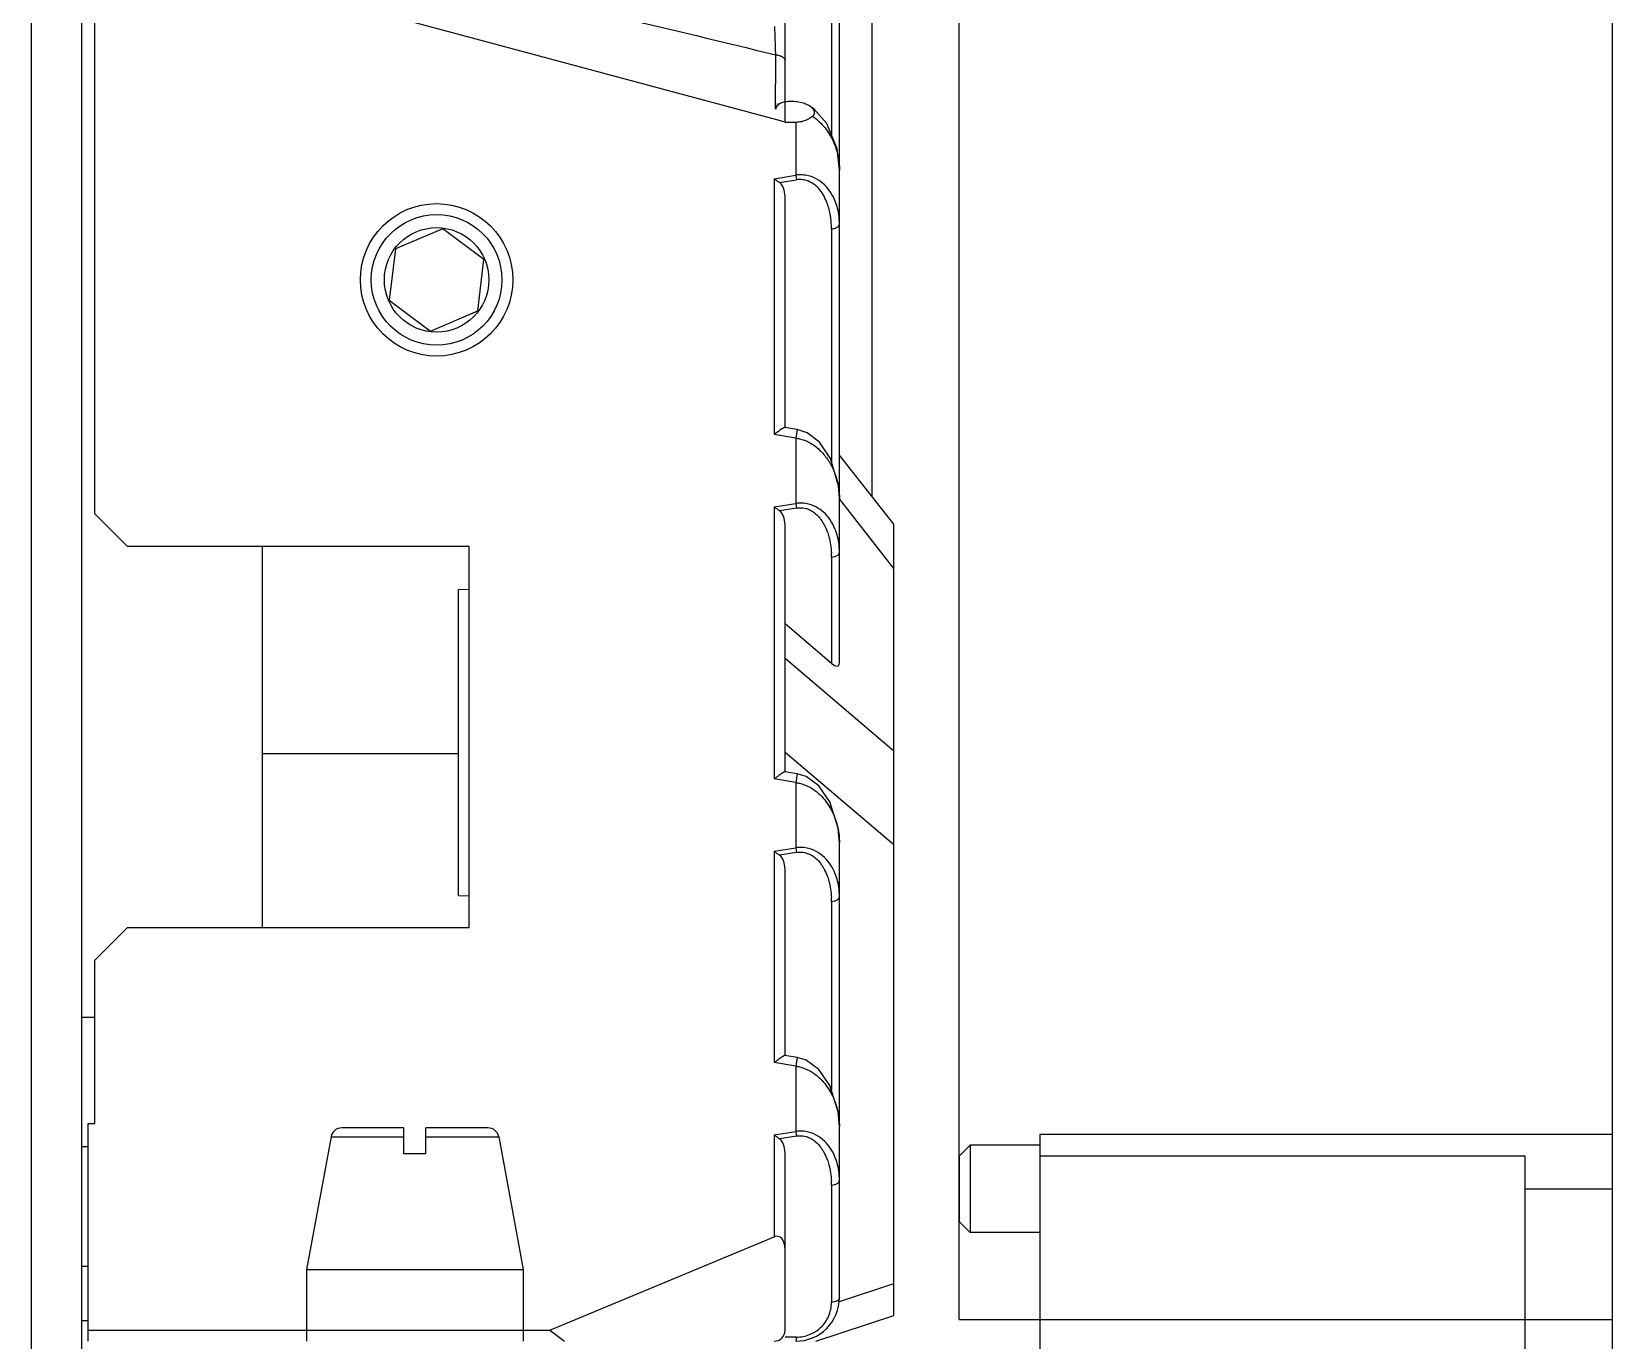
# Model space of a CAD drawing. Header units: millimetres. Extents: x 562 to 17351, y 2396 to 6995.
# Drawn here: x 16303.2 to 16375.8, y 4543.8 to 4603.9 of the extents above; entities that cross this region are included whole.
import ezdxf

# ---------------------------------------------------------------- set-up
doc = ezdxf.new("R2010")
doc.units = ezdxf.units.MM
doc.layers.add('02___PRT_ALL_AXES', color=7, linetype='Continuous')
doc.layers.add('_88746', color=7, linetype='Continuous')

# ---------------------------------------------------------------- blocks, each defined once
blk = doc.blocks.new('sdf')
at = {"color": 7, "linetype": 'Continuous'}
for p, q in [((25019.307, 8537.13), (25016.448, 8537.13)), ((25019.307, 8535.93), (25019.307, 8537.13)), ((25020.307, 8535.93), (25020.307, 8537.13)), ((25023.166, 8537.13), (25020.307, 8537.13)), ((25015.956, 8536.721), (25014.832, 8530.63)), ((25015.956, 8536.721), (25019.307, 8536.721)), ((25020.307, 8536.721), (25023.657, 8536.721)), ((25023.657, 8536.721), (25024.782, 8530.63)), ((25020.307, 8535.93), (25019.307, 8535.93)), ((25014.832, 8530.63), (25024.782, 8530.63)), ((25040.807, 8228.624), (25040.807, 8488.536)), ((25039.307, 8220.994), (25039.307, 8467.102)), ((25005.107, 8227.83), (25005.107, 8269.705)), ((25036.807, 8246.75), (25036.807, 8254.26)), ((25038.942, 8252.66), (25038.942, 8245.226)), ((25036.437, 8245.929), (25016.512, 8251.268)), ((25036.352, 8249.756), (25036.333, 8250.21)), ((25036.369, 8249.319), (25036.352, 8249.756)), ((25036.384, 8248.149), (25036.385, 8248.913)), ((25036.384, 8248.669), (25036.385, 8248.913)), ((25036.376, 8247.001), (25036.384, 8248.149)), ((25036.377, 8247.001), (25036.382, 8248.149)), ((25036.382, 8248.149), (25036.384, 8248.669)), ((25036.375, 8246.417), (25036.377, 8247.001)), ((25036.379, 8246.416), (25036.376, 8247.001)), ((25036.647, 8246.709), (25036.572, 8246.679)), ((25036.807, 8246.75), (25036.646, 8246.71)), ((25036.807, 8245.83), (25036.807, 8246.75)), ((25036.807, 8245.83), (25036.437, 8245.929)), ((25036.807, 8245.83), (25037.307, 8245.83)), ((25037.307, 8245.83), (25037.307, 8243.391)), ((25036.307, 8243.228), (25037.307, 8243.391)), ((25036.307, 8243.228), (25036.307, 8231.473)), ((25036.551, 8243.048), (25037.342, 8243.177)), ((25037.307, 8243.391), (25037.342, 8243.177)), ((25036.807, 8231.784), (25036.807, 8242.405)), ((25021.087, 8240.931), (25018.911, 8239.998)), ((25022.982, 8239.513), (25021.087, 8240.931)), ((25038.942, 8240.926), (25038.942, 8230.228)), ((25018.911, 8239.998), (25018.631, 8237.647)), ((25022.702, 8237.162), (25022.982, 8239.513)), ((25018.631, 8237.647), (25020.527, 8236.23)), ((25020.527, 8236.23), (25022.702, 8237.162)), ((25037.307, 8231.311), (25036.307, 8231.473)), ((25037.371, 8231.705), (25036.797, 8231.799)), ((25037.371, 8231.705), (25037.307, 8231.311)), ((25037.307, 8231.311), (25037.307, 8228.315)), ((25041.807, 8227.355), (25039.307, 8230.528)), ((25041.807, 8225.325), (25039.307, 8228.515)), ((25005.107, 8227.83), (25006.607, 8226.33)), ((25036.307, 8228.152), (25037.307, 8228.315)), ((25036.307, 8228.152), (25036.307, 8215.654)), ((25037.342, 8228.101), (25036.551, 8227.972)), ((25037.307, 8228.315), (25037.342, 8228.101)), ((25036.807, 8215.965), (25036.807, 8227.33)), ((25041.807, 8191.017), (25041.807, 8227.355)), ((25022.307, 8226.33), (25006.607, 8226.33)), ((25012.807, 8208.83), (25012.807, 8226.33)), ((25022.307, 8208.83), (25022.307, 8226.33)), ((25038.942, 8225.85), (25038.942, 8220.963)), ((25021.807, 8224.359), (25022.307, 8224.372)), ((25021.807, 8210.302), (25021.807, 8224.358)), ((25038.942, 8220.963), (25036.807, 8222.776)), ((25036.807, 8221.196), (25041.807, 8216.95)), ((25041.807, 8212.625), (25036.807, 8216.871)), ((25012.807, 8216.83), (25021.807, 8216.83)), ((25037.307, 8215.491), (25036.307, 8215.654)), ((25037.371, 8215.886), (25036.797, 8215.979)), ((25037.371, 8215.886), (25037.307, 8215.491)), ((25037.307, 8215.491), (25037.307, 8212.495)), ((25039.307, 8191.83), (25039.307, 8212.719)), ((25036.307, 8212.333), (25037.307, 8212.495)), ((25036.307, 8212.333), (25036.307, 8202.626)), ((25037.342, 8212.281), (25036.551, 8212.153)), ((25037.307, 8212.495), (25037.342, 8212.281)), ((25036.807, 8202.937), (25036.807, 8211.51)), ((25021.807, 8210.301), (25022.307, 8210.288)), ((25038.942, 8210.03), (25038.942, 8201.36)), ((25006.607, 8208.83), (25005.107, 8207.33)), ((25006.607, 8208.83), (25022.307, 8208.83)), ((25005.107, 8199.83), (25005.107, 8207.33)), ((25037.307, 8202.463), (25036.307, 8202.626)), ((25037.371, 8202.858), (25036.797, 8202.951)), ((25037.371, 8202.858), (25037.307, 8202.463)), ((25037.307, 8202.463), (25037.307, 8199.467)), ((25004.807, 8199.83), (25005.107, 8199.83)), ((25004.807, 8189.83), (25004.807, 8199.83)), ((25036.307, 8199.304), (25037.307, 8199.467)), ((25037.307, 8199.467), (25037.342, 8199.253)), ((25036.307, 8199.304), (25036.307, 8194.622)), ((25037.342, 8199.253), (25036.551, 8199.124)), ((25036.807, 8190.33), (25036.807, 8198.482)), ((25038.942, 8197.002), (25038.942, 8191.616)), ((25026.007, 8190.33), (25036.307, 8194.622)), ((25039.269, 8191.645), (25041.807, 8192.484)), ((25038.22, 8189.83), (25041.807, 8191.017)), ((25004.807, 8190.33), (25026.007, 8190.33)), ((25026.007, 8190.33), (25026.682, 8189.83)), ((25037.342, 8190.016), (25036.807, 8190.016))]:
    blk.add_line(p, q, dxfattribs=at)
for points in [[(25039.307, 8243.613), (25039.197, 8244.594), (25038.723, 8245.769), (25038.129, 8246.439), (25037.894, 8246.595)], [(25038.898, 8230.378), (25038.397, 8231.119), (25037.829, 8231.554), (25037.371, 8231.705)], [(25039.307, 8228.538), (25039.269, 8229.117), (25038.898, 8230.378)], [(25039.307, 8212.718), (25039.254, 8213.396), (25038.872, 8214.61), (25038.355, 8215.343), (25037.773, 8215.761), (25037.371, 8215.886)], [(25039.307, 8199.69), (25039.254, 8200.368), (25038.872, 8201.582), (25038.355, 8202.315), (25037.773, 8202.733), (25037.371, 8202.858)]]:
    blk.add_lwpolyline(points, dxfattribs=at)
for radius in [3.5, 3, 2.4]:
    blk.add_circle((25020.807, 8238.58), radius, dxfattribs=at)
for centre, radius, start, end in [((25016.448, 8536.63), 0.5, 90, 169.54009), ((25023.166, 8536.63), 0.5, 10.45991, 90), ((24841.198, 8241.645), 195.322, 2.13253, 2.25186), ((25034.675, 8225.83), 4.267, 0.2732, 2.74462), ((25034.675, 8210.01), 4.267, 0.2732, 2.74462), ((25034.675, 8196.982), 4.267, 0.2732, 2.74461), ((25037.307, 8191.83), 2, 269.99999, 0), ((25036.307, 8190.33), 0.5, 270.00009, 0)]:
    blk.add_arc(centre, radius, start, end, dxfattribs=at)
for centre, major_axis, ratio, start_param, end_param in [((25036.307, 8242.323), (0.085, 0.787), 0.625869, -1.399955, -0.340384), ((25036.307, 8227.248), (0.085, 0.787), 0.625869, -1.399955, -0.340384), ((25038.907, 8221.366), (-0.346, 0.508), 0.393324, -4.101536, -2.618006), ((25036.307, 8211.428), (0.085, 0.787), 0.625869, -1.399955, -0.340384), ((25036.307, 8198.4), (0.085, 0.787), 0.625869, -1.399955, -0.340384), ((25036.307, 8193.841), (0.194, 0.801), 0.575257, -1.171426, 0.39937)]:
    blk.add_ellipse(centre, major_axis=major_axis, ratio=ratio, start_param=start_param, end_param=end_param, dxfattribs=at)
for points, knots in [([(25016.922, 8253.451), (25018.549, 8253.098), (25025.052, 8251.654), (25031.53, 8250.097), (25036.385, 8248.913)], [0, 0, 0, 0, 0.249885, 1, 1, 1, 1]), ([(25036.385, 8248.913), (25036.439, 8248.909), (25036.518, 8248.895), (25036.618, 8248.864), (25036.683, 8248.834), (25036.736, 8248.797), (25036.785, 8248.746), (25036.807, 8248.698), (25036.807, 8248.668)], [0, 0, 0, 0, 0.309107, 0.459256, 0.597691, 0.720322, 0.827347, 1, 1, 1, 1]), ([(25036.646, 8246.71), (25036.609, 8246.696), (25036.537, 8246.662), (25036.475, 8246.609), (25036.45, 8246.58)], [0, 0, 0, 0, 0.507458, 1, 1, 1, 1]), ([(25036.572, 8246.679), (25036.561, 8246.674), (25036.519, 8246.653), (25036.482, 8246.622), (25036.458, 8246.595)], [0, 0, 0, 0, 0.238218, 1, 1, 1, 1]), ([(25037.894, 8246.595), (25037.814, 8246.64), (25037.64, 8246.707), (25037.367, 8246.761), (25037.087, 8246.78), (25036.899, 8246.766), (25036.807, 8246.75)], [0, 0, 0, 0, 0.24587, 0.496192, 0.748136, 1, 1, 1, 1]), ([(25036.45, 8246.58), (25036.43, 8246.557), (25036.395, 8246.506), (25036.38, 8246.446), (25036.379, 8246.416)], [0, 0, 0, 0, 0.508454, 1, 1, 1, 1]), ([(25036.458, 8246.595), (25036.436, 8246.57), (25036.398, 8246.514), (25036.38, 8246.448), (25036.38, 8246.415)], [0, 0, 0, 0, 0.502347, 1, 1, 1, 1]), ([(25037.307, 8245.83), (25037.397, 8245.83), (25037.575, 8245.851), (25037.745, 8245.91), (25037.826, 8245.947)], [0, 0, 0, 0, 0.503814, 1, 1, 1, 1]), ([(25037.826, 8245.947), (25037.848, 8245.957), (25037.935, 8245.999), (25038.017, 8246.051), (25038.076, 8246.092)], [0, 0, 0, 0, 0.252672, 1, 1, 1, 1]), ([(25038.076, 8246.092), (25038.099, 8246.108), (25038.138, 8246.146), (25038.167, 8246.222), (25038.163, 8246.301), (25038.135, 8246.375), (25038.089, 8246.441), (25038.012, 8246.52), (25037.943, 8246.568), (25037.894, 8246.595)], [0, 0, 0, 0, 0.127181, 0.248144, 0.367089, 0.487954, 0.611982, 0.739075, 1, 1, 1, 1]), ([(25038.076, 8246.092), (25038.183, 8246.014), (25038.384, 8245.849), (25038.648, 8245.572), (25038.863, 8245.27), (25039.027, 8244.951), (25039.152, 8244.622), (25039.241, 8244.289), (25039.295, 8243.953), (25039.307, 8243.727), (25039.307, 8243.614)], [0, 0, 0, 0, 0.138117, 0.270705, 0.398555, 0.523086, 0.644965, 0.764425, 0.882411, 1, 1, 1, 1]), ([(25036.476, 8243.102), (25036.462, 8243.113), (25036.406, 8243.154), (25036.349, 8243.196), (25036.307, 8243.228)], [0, 0, 0, 0, 0.245589, 1, 1, 1, 1]), ([(25036.551, 8243.048), (25036.545, 8243.052), (25036.52, 8243.07), (25036.495, 8243.089), (25036.476, 8243.102)], [0, 0, 0, 0, 0.244642, 1, 1, 1, 1]), ([(25037.892, 8243.357), (25037.798, 8243.381), (25037.602, 8243.411), (25037.405, 8243.403), (25037.307, 8243.391)], [0, 0, 0, 0, 0.49463, 1, 1, 1, 1]), ([(25037.791, 8243.144), (25037.719, 8243.165), (25037.569, 8243.194), (25037.417, 8243.189), (25037.342, 8243.177)], [0, 0, 0, 0, 0.49618, 1, 1, 1, 1]), ([(25038.749, 8242.089), (25038.707, 8242.201), (25038.609, 8242.423), (25038.413, 8242.732), (25038.143, 8242.994), (25037.913, 8243.107), (25037.791, 8243.144)], [0, 0, 0, 0, 0.244138, 0.490855, 0.74038, 1, 1, 1, 1]), ([(25039.141, 8242.12), (25039.092, 8242.254), (25038.97, 8242.518), (25038.708, 8242.88), (25038.35, 8243.186), (25038.052, 8243.316), (25037.892, 8243.357)], [0, 0, 0, 0, 0.234008, 0.47497, 0.728291, 1, 1, 1, 1]), ([(25039.307, 8241.14), (25039.307, 8241.223), (25039.294, 8241.555), (25039.226, 8241.886), (25039.141, 8242.12)], [0, 0, 0, 0, 0.250306, 1, 1, 1, 1]), ([(25038.942, 8240.926), (25038.942, 8240.977), (25038.938, 8241.183), (25038.917, 8241.389), (25038.892, 8241.542)], [0, 0, 0, 0, 0.250706, 1, 1, 1, 1]), ([(25038.942, 8240.926), (25038.988, 8240.928), (25039.057, 8240.938), (25039.144, 8240.965), (25039.201, 8240.992), (25039.247, 8241.025), (25039.289, 8241.07), (25039.307, 8241.113), (25039.307, 8241.14)], [0, 0, 0, 0, 0.305362, 0.455106, 0.593546, 0.716472, 0.824371, 1, 1, 1, 1]), ([(25036.529, 8231.637), (25036.511, 8231.624), (25036.436, 8231.57), (25036.363, 8231.515), (25036.307, 8231.473)], [0, 0, 0, 0, 0.242552, 1, 1, 1, 1]), ([(25036.703, 8231.758), (25036.675, 8231.741), (25036.617, 8231.701), (25036.559, 8231.66), (25036.529, 8231.637)], [0, 0, 0, 0, 0.460426, 1, 1, 1, 1]), ([(25036.797, 8231.799), (25036.792, 8231.8), (25036.779, 8231.797), (25036.758, 8231.789), (25036.732, 8231.775), (25036.713, 8231.764), (25036.703, 8231.758)], [0, 0, 0, 0, 0.144844, 0.364562, 0.65316, 1, 1, 1, 1]), ([(25037.307, 8231.311), (25037.361, 8231.303), (25037.572, 8231.262), (25037.777, 8231.186), (25037.92, 8231.111)], [0, 0, 0, 0, 0.252379, 1, 1, 1, 1]), ([(25037.92, 8231.111), (25038.008, 8231.065), (25038.175, 8230.959), (25038.397, 8230.771), (25038.59, 8230.565), (25038.811, 8230.277), (25039.027, 8229.892), (25039.145, 8229.564), (25039.19, 8229.399)], [0, 0, 0, 0, 0.136808, 0.269465, 0.398235, 0.523468, 0.765719, 1, 1, 1, 1]), ([(25039.19, 8229.399), (25039.229, 8229.258), (25039.287, 8228.973), (25039.307, 8228.683), (25039.307, 8228.539)], [0, 0, 0, 0, 0.502149, 1, 1, 1, 1]), ([(25036.476, 8228.027), (25036.462, 8228.037), (25036.406, 8228.079), (25036.349, 8228.121), (25036.307, 8228.152)], [0, 0, 0, 0, 0.245591, 1, 1, 1, 1]), ([(25036.551, 8227.972), (25036.545, 8227.977), (25036.52, 8227.995), (25036.495, 8228.013), (25036.476, 8228.027)], [0, 0, 0, 0, 0.244637, 1, 1, 1, 1]), ([(25037.892, 8228.282), (25037.798, 8228.305), (25037.602, 8228.336), (25037.405, 8228.328), (25037.307, 8228.315)], [0, 0, 0, 0, 0.49463, 1, 1, 1, 1]), ([(25037.342, 8228.101), (25037.379, 8228.107), (25037.53, 8228.121), (25037.683, 8228.104), (25037.792, 8228.073)], [0, 0, 0, 0, 0.252241, 1, 1, 1, 1]), ([(25037.792, 8228.073), (25037.855, 8228.055), (25037.977, 8228.006), (25038.192, 8227.869), (25038.37, 8227.692), (25038.513, 8227.495), (25038.634, 8227.291), (25038.707, 8227.128), (25038.748, 8227.018)], [0, 0, 0, 0, 0.134479, 0.265338, 0.516587, 0.63911, 0.760302, 1, 1, 1, 1]), ([(25038.661, 8227.829), (25038.559, 8227.933), (25038.323, 8228.124), (25038.042, 8228.243), (25037.892, 8228.282)], [0, 0, 0, 0, 0.483318, 1, 1, 1, 1]), ([(25039.141, 8227.045), (25039.089, 8227.188), (25038.958, 8227.468), (25038.77, 8227.717), (25038.661, 8227.829)], [0, 0, 0, 0, 0.491902, 1, 1, 1, 1]), ([(25039.307, 8226.064), (25039.307, 8226.147), (25039.294, 8226.48), (25039.226, 8226.811), (25039.141, 8227.045)], [0, 0, 0, 0, 0.250306, 1, 1, 1, 1]), ([(25038.748, 8227.018), (25038.777, 8226.939), (25038.878, 8226.62), (25038.925, 8226.285), (25038.937, 8226.034)], [0, 0, 0, 0, 0.250799, 1, 1, 1, 1]), ([(25038.942, 8225.85), (25038.988, 8225.852), (25039.057, 8225.863), (25039.144, 8225.89), (25039.201, 8225.916), (25039.247, 8225.949), (25039.289, 8225.995), (25039.307, 8226.038), (25039.307, 8226.064)], [0, 0, 0, 0, 0.305362, 0.455106, 0.593546, 0.716472, 0.824371, 1, 1, 1, 1]), ([(25036.701, 8215.938), (25036.672, 8215.92), (25036.611, 8215.878), (25036.517, 8215.808), (25036.413, 8215.732), (25036.343, 8215.68), (25036.307, 8215.654)], [0, 0, 0, 0, 0.210591, 0.457467, 0.724702, 1, 1, 1, 1]), ([(25036.797, 8215.979), (25036.792, 8215.98), (25036.779, 8215.977), (25036.757, 8215.969), (25036.73, 8215.956), (25036.711, 8215.945), (25036.701, 8215.938)], [0, 0, 0, 0, 0.145152, 0.365856, 0.654661, 1, 1, 1, 1]), ([(25037.307, 8215.491), (25037.361, 8215.483), (25037.572, 8215.442), (25037.777, 8215.366), (25037.92, 8215.291)], [0, 0, 0, 0, 0.252377, 1, 1, 1, 1]), ([(25037.92, 8215.291), (25038.165, 8215.162), (25038.485, 8214.89), (25038.807, 8214.462), (25038.994, 8214.128), (25039.135, 8213.783), (25039.234, 8213.431), (25039.294, 8213.076), (25039.307, 8212.838), (25039.307, 8212.719)], [0, 0, 0, 0, 0.27227, 0.400795, 0.525388, 0.646919, 0.765978, 0.883271, 1, 1, 1, 1]), ([(25036.476, 8212.207), (25036.462, 8212.217), (25036.406, 8212.259), (25036.349, 8212.301), (25036.307, 8212.333)], [0, 0, 0, 0, 0.245589, 1, 1, 1, 1]), ([(25036.551, 8212.153), (25036.545, 8212.157), (25036.52, 8212.175), (25036.495, 8212.193), (25036.476, 8212.207)], [0, 0, 0, 0, 0.244642, 1, 1, 1, 1]), ([(25037.892, 8212.462), (25037.798, 8212.486), (25037.602, 8212.516), (25037.405, 8212.508), (25037.307, 8212.495)], [0, 0, 0, 0, 0.49463, 1, 1, 1, 1]), ([(25037.342, 8212.281), (25037.379, 8212.287), (25037.53, 8212.301), (25037.683, 8212.284), (25037.792, 8212.253)], [0, 0, 0, 0, 0.252241, 1, 1, 1, 1]), ([(25037.792, 8212.253), (25037.855, 8212.235), (25037.977, 8212.186), (25038.192, 8212.049), (25038.37, 8211.873), (25038.513, 8211.675), (25038.634, 8211.471), (25038.707, 8211.308), (25038.748, 8211.198)], [0, 0, 0, 0, 0.134479, 0.265338, 0.516587, 0.63911, 0.760302, 1, 1, 1, 1]), ([(25039.141, 8211.225), (25039.092, 8211.359), (25038.97, 8211.623), (25038.708, 8211.984), (25038.35, 8212.29), (25038.052, 8212.421), (25037.892, 8212.462)], [0, 0, 0, 0, 0.234008, 0.47497, 0.728291, 1, 1, 1, 1]), ([(25038.748, 8211.198), (25038.777, 8211.119), (25038.878, 8210.8), (25038.925, 8210.465), (25038.937, 8210.214)], [0, 0, 0, 0, 0.250799, 1, 1, 1, 1]), ([(25039.307, 8210.244), (25039.307, 8210.328), (25039.294, 8210.66), (25039.226, 8210.991), (25039.141, 8211.225)], [0, 0, 0, 0, 0.250306, 1, 1, 1, 1]), ([(25038.942, 8210.03), (25038.988, 8210.032), (25039.057, 8210.043), (25039.144, 8210.07), (25039.201, 8210.096), (25039.247, 8210.129), (25039.289, 8210.175), (25039.307, 8210.218), (25039.307, 8210.244)], [0, 0, 0, 0, 0.305362, 0.455106, 0.593546, 0.716472, 0.824371, 1, 1, 1, 1]), ([(25036.701, 8202.91), (25036.672, 8202.892), (25036.611, 8202.85), (25036.517, 8202.78), (25036.413, 8202.704), (25036.343, 8202.652), (25036.307, 8202.626)], [0, 0, 0, 0, 0.210591, 0.457467, 0.724702, 1, 1, 1, 1]), ([(25036.797, 8202.951), (25036.792, 8202.952), (25036.779, 8202.949), (25036.757, 8202.941), (25036.73, 8202.928), (25036.711, 8202.917), (25036.701, 8202.91)], [0, 0, 0, 0, 0.145152, 0.365856, 0.654661, 1, 1, 1, 1]), ([(25037.307, 8202.463), (25037.361, 8202.455), (25037.572, 8202.414), (25037.777, 8202.338), (25037.92, 8202.263)], [0, 0, 0, 0, 0.252377, 1, 1, 1, 1]), ([(25037.92, 8202.263), (25038.165, 8202.134), (25038.485, 8201.861), (25038.807, 8201.433), (25038.994, 8201.099), (25039.135, 8200.755), (25039.234, 8200.403), (25039.294, 8200.048), (25039.307, 8199.81), (25039.307, 8199.691)], [0, 0, 0, 0, 0.27227, 0.400795, 0.525388, 0.646919, 0.765978, 0.883271, 1, 1, 1, 1]), ([(25037.892, 8199.434), (25037.798, 8199.458), (25037.602, 8199.488), (25037.405, 8199.48), (25037.307, 8199.467)], [0, 0, 0, 0, 0.49463, 1, 1, 1, 1]), ([(25036.476, 8199.179), (25036.462, 8199.189), (25036.406, 8199.231), (25036.349, 8199.273), (25036.307, 8199.304)], [0, 0, 0, 0, 0.245591, 1, 1, 1, 1]), ([(25036.551, 8199.124), (25036.545, 8199.129), (25036.52, 8199.147), (25036.495, 8199.165), (25036.476, 8199.179)], [0, 0, 0, 0, 0.244637, 1, 1, 1, 1]), ([(25037.342, 8199.253), (25037.379, 8199.259), (25037.53, 8199.273), (25037.683, 8199.256), (25037.792, 8199.225)], [0, 0, 0, 0, 0.252241, 1, 1, 1, 1]), ([(25037.792, 8199.225), (25037.855, 8199.207), (25037.977, 8199.158), (25038.192, 8199.021), (25038.37, 8198.845), (25038.513, 8198.647), (25038.634, 8198.443), (25038.707, 8198.28), (25038.748, 8198.17)], [0, 0, 0, 0, 0.134479, 0.265338, 0.516587, 0.63911, 0.760302, 1, 1, 1, 1]), ([(25039.141, 8198.197), (25039.092, 8198.331), (25038.97, 8198.595), (25038.708, 8198.956), (25038.35, 8199.262), (25038.052, 8199.393), (25037.892, 8199.434)], [0, 0, 0, 0, 0.234008, 0.47497, 0.728291, 1, 1, 1, 1]), ([(25038.748, 8198.17), (25038.777, 8198.091), (25038.878, 8197.772), (25038.925, 8197.437), (25038.937, 8197.186)], [0, 0, 0, 0, 0.250799, 1, 1, 1, 1]), ([(25039.307, 8197.216), (25039.307, 8197.3), (25039.294, 8197.632), (25039.226, 8197.963), (25039.141, 8198.197)], [0, 0, 0, 0, 0.250306, 1, 1, 1, 1]), ([(25038.942, 8197.002), (25038.988, 8197.004), (25039.057, 8197.015), (25039.144, 8197.042), (25039.201, 8197.068), (25039.247, 8197.101), (25039.289, 8197.147), (25039.307, 8197.19), (25039.307, 8197.216)], [0, 0, 0, 0, 0.305362, 0.455106, 0.593546, 0.716472, 0.824371, 1, 1, 1, 1]), ([(25038.804, 8190.964), (25038.85, 8191.067), (25038.918, 8191.281), (25038.942, 8191.505), (25038.942, 8191.616)], [0, 0, 0, 0, 0.504576, 1, 1, 1, 1]), ([(25039.307, 8191.83), (25039.307, 8191.803), (25039.289, 8191.76), (25039.247, 8191.715), (25039.201, 8191.682), (25039.144, 8191.656), (25039.057, 8191.629), (25038.988, 8191.618), (25038.942, 8191.616)], [0, 0, 0, 0, 0.175629, 0.283528, 0.406454, 0.544894, 0.694638, 1, 1, 1, 1]), ([(25038.441, 8190.455), (25038.519, 8190.527), (25038.659, 8190.685), (25038.763, 8190.869), (25038.804, 8190.964)], [0, 0, 0, 0, 0.507233, 1, 1, 1, 1]), ([(25037.332, 8189.919), (25037.333, 8189.927), (25037.337, 8189.959), (25037.34, 8189.991), (25037.342, 8190.016)], [0, 0, 0, 0, 0.223114, 1, 1, 1, 1]), ([(25037.342, 8190.016), (25037.442, 8190.016), (25037.642, 8190.037), (25037.835, 8190.096), (25037.928, 8190.133)], [0, 0, 0, 0, 0.500479, 1, 1, 1, 1]), ([(25037.928, 8190.133), (25037.975, 8190.152), (25038.16, 8190.236), (25038.33, 8190.353), (25038.441, 8190.455)], [0, 0, 0, 0, 0.253856, 1, 1, 1, 1]), ([(25037.307, 8189.83), (25037.31, 8189.831), (25037.316, 8189.841), (25037.321, 8189.858), (25037.328, 8189.886), (25037.331, 8189.907), (25037.332, 8189.919)], [0, 0, 0, 0, 0.1068, 0.306997, 0.606361, 1, 1, 1, 1])]:
    blk.add_open_spline(points, degree=3, knots=knots, dxfattribs=at)
blk.add_open_spline([(25038.892, 8241.542), (25038.86, 8241.727), (25038.814, 8241.912), (25038.749, 8242.089)], degree=3, dxfattribs=at)
at = {"layer": '02___PRT_ALL_AXES', "color": 7, "linetype": 'Continuous'}
for p, q in [((25014.832, 8530.63), (25014.832, 8527.33)), ((25024.782, 8530.63), (25024.782, 8527.33))]:
    blk.add_line(p, q, dxfattribs=at)
at = {"layer": '_88746', "color": 7, "linetype": 'Continuous'}
for p, q in [((25002.207, 8189.83), (25002.207, 8527.33)), ((25004.507, 8189.83), (25004.507, 8527.33)), ((25005.107, 8204.705), (25004.507, 8204.705)), ((25004.807, 8198.76), (25004.507, 8198.76)), ((25004.807, 8193.26), (25004.507, 8193.26)), ((25004.807, 8190.76), (25004.507, 8190.76))]:
    blk.add_line(p, q, dxfattribs=at)
blk = doc.blocks.new('*U200')
blk.add_blockref('sdf', (-25022.008, -8361.98))
blk = doc.blocks.new('*U202')
at = {"color": 0, "linetype": 'ByBlock', "lineweight": -2, "transparency": 16777216}
for p in [(0, 675), (0, 337.5)]:
    blk.add_blockref('*U200', p, dxfattribs=at)
blk = doc.blocks.new('rdgx')
at = {"color": 114, "linetype": 'Continuous', "lineweight": -3, "true_color": 0x139b48}
for p, q in [((18120.099, 8185.248), (18120.099, 8868.748)), ((18120.099, 8868.748), (18146.399, 8868.748)), ((18149.599, 8868.248), (18149.599, 8864.248)), ((18150.099, 8867.748), (18149.599, 8868.248)), ((18124.099, 8857.748), (18124.099, 8867.748)), ((18150.099, 8867.747), (18150.099, 8864.75)), ((18124.099, 8866.248), (18120.099, 8866.248)), ((18150.099, 8864.748), (18149.599, 8864.248)), ((18150.099, 8185.248), (18150.099, 8857.748)), ((18150.099, 8185.248), (18120.099, 8185.248))]:
    blk.add_line(p, q, dxfattribs=at)
at = {"layer": '02___PRT_ALL_AXES', "color": 114, "linetype": 'Continuous', "lineweight": -3, "true_color": 0x139b48}
for p, q in [((18146.399, 8868.747), (18146.399, 8857.748)), ((18146.399, 8868.248), (18149.599, 8868.248)), ((18124.099, 8867.748), (18146.399, 8867.748)), ((18146.399, 8864.248), (18149.599, 8864.248))]:
    blk.add_line(p, q, dxfattribs=at)
blk = doc.blocks.new('*U203')
blk.add_blockref('rdgx', (-18135.099, -8526.998))
blk = doc.blocks.new('*U204')
at = {"color": 0, "linetype": 'ByBlock', "lineweight": -2, "transparency": 16777216}
for p in [(0, 675), (0, 0)]:
    blk.add_blockref('*U203', p, dxfattribs=at)

msp = doc.modelspace()

# ---------------------------------------------------------------- block references
msp.add_blockref('*U202', (16322.966, 4040.867))
at = {"xscale": -1}
msp.add_blockref('*U204', (16360.764, 4211.467), dxfattribs=at)

doc.saveas('drawing.dxf')
